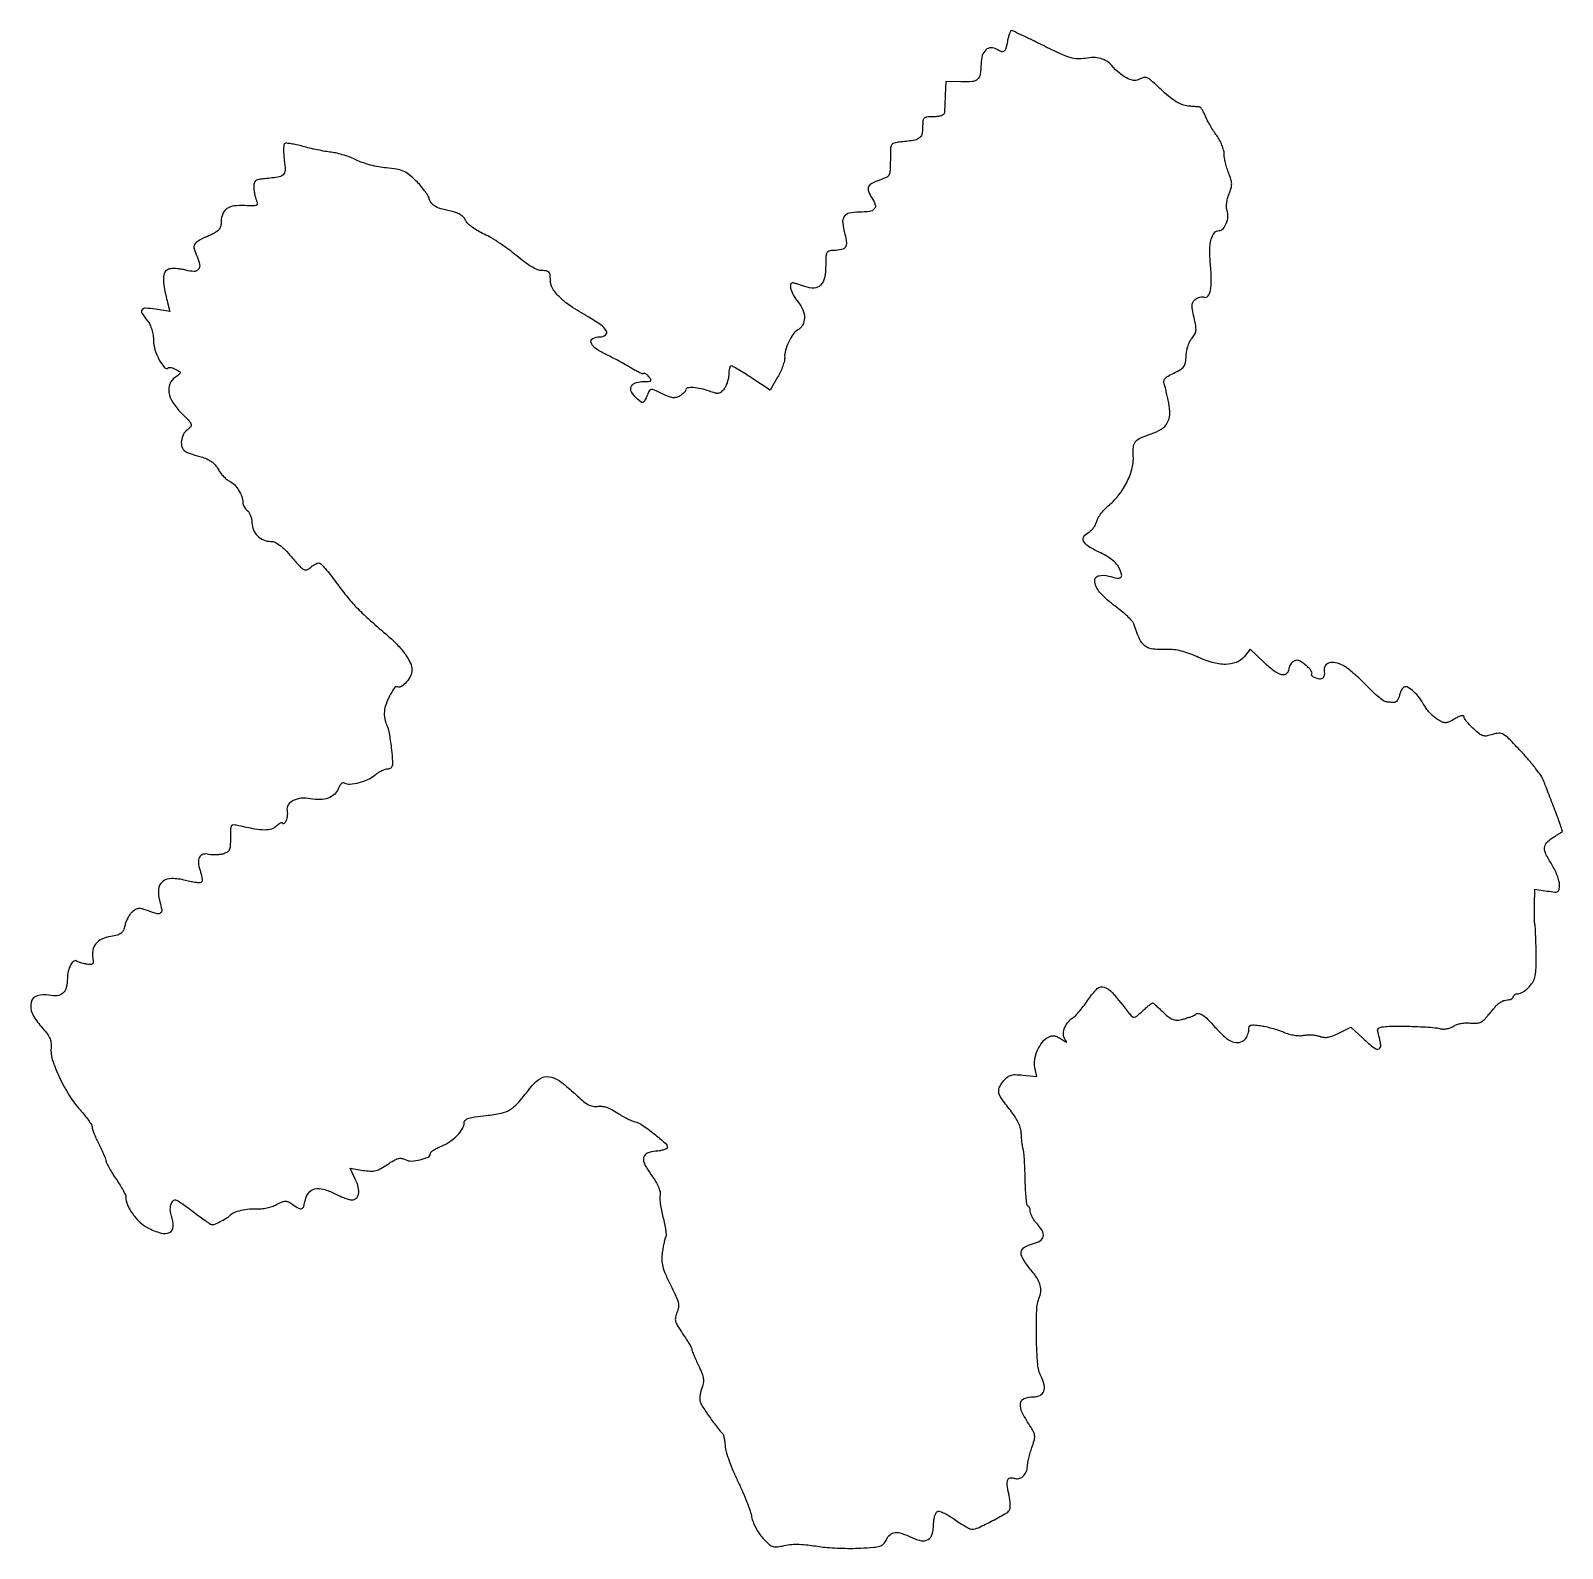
# Model space of a CAD drawing. Extents: x 0 to 498, y 1 to 494.
import ezdxf

# ---------------------------------------------------------------- set-up
doc = ezdxf.new("R2010")
doc.units = 0

msp = doc.modelspace()

# ---------------------------------------------------------------- linework, layer by layer
msp.add_lwpolyline([(317.565978, 490.5, -0.019837), (317.028932, 488.154786, -0.17093), (316.42875, 487.283821, -0.257775), (315.561598, 487.175501, -0.045982), (314.053882, 487.945537, 0.154121), (312.21454, 488.431412, 0.177658), (310.550695, 487.729468, 0.131348), (309.38821, 485.869998, 0.073481), (308.984687, 483.214816, -0.035522), (308.730875, 479.843183, -0.173716), (307.844687, 478.182354, -0.163937), (306.071604, 477.408205, -0.030801), (302.483082, 477.318117), (297.5, 477.5), (297.326692, 473, -0.000576), (297.254716, 471.185477, -0.000663), (297.181765, 469.454687, -0.000594), (297.116246, 467.987899, -0.003862), (297.076692, 467.25, -0.219956), (296.803769, 466.74357, -0.076969), (296.055814, 466.344764, -0.054678), (294.927149, 466.0841, -0.029439), (293.5, 466, 0.02184), (291.374528, 465.907115, 0.175603), (290.501368, 465.501361, 0.176677), (290.093695, 464.631762, 0.022163), (290, 462.519052, -0.062985), (289.711486, 460.237812, -0.191052), (288.807703, 458.996067, -0.105521), (286.905902, 458.293623, -0.013101), (282.5, 457.774206, 0.043783), (280.695602, 457.448358, 0.209113), (279.899167, 456.806343, 0.111591), (279.562479, 455.529355, 0.008882), (279.5, 452.012505, -0.011167), (279.421954, 448.518399, -0.10959), (279.041114, 447.103736, -0.162297), (278.141618, 446.235487, -0.032523), (276.044365, 445.3956, 0.03623), (273.47236, 444.343423, 0.176658), (272.405442, 443.221657, 0.20163), (272.38703, 441.77339, 0.048746), (273.523188, 439.604954, -0.06531), (274.5822, 437.410422, -0.268237), (274.293111, 436.01979, -0.180973), (272.751466, 435.210073, -0.031399), (269.409598, 435, 0.050017), (266.130928, 434.671199, 0.200176), (264.494948, 433.56386, 0.175142), (264.005038, 431.507391, 0.037001), (264.701489, 427.823873, -0.034693), (265.235614, 425.068548, -0.18483), (264.872605, 423.60681, -0.197573), (263.646415, 422.817877, -0.040277), (261.025083, 422.551976, 0.059682), (259.597858, 422.351136, 0.209033), (258.886768, 421.786432, 0.110516), (258.566822, 420.618437, 0.011808), (258.5, 417.789375, -0.047627), (258.108872, 413.692509, -0.146485), (256.833153, 411.249634, -0.195118), (254.694439, 410.311846, -0.093979), (251.688841, 410.795554, 0.00601), (250.363628, 411.256823, 0.007784), (249.136981, 411.646194, 0.006066), (248.104332, 411.942763, 0.066983), (247.679002, 412, 0.377648), (247.022524, 411.421687, 0.105242), (247.146396, 409.937676, 0.06083), (248.062251, 407.856153, 0.040896), (249.568669, 405.736022, -0.07777), (251.089737, 403.222937, -0.101714), (251.585998, 400.590323, -0.120079), (250.986818, 398.295753, -0.141835), (249.420357, 396.700298, 0.112373), (247.922822, 395.342264, 0.040762), (246.466589, 392.850744, 0.040959), (245.408284, 390.085966, 0.086511), (245.154519, 387.811481, -0.076409), (245.047878, 386.643341, -0.023983), (244.541722, 384.95652, -0.023336), (243.787509, 383.101347, -0.023851), (242.868583, 381.338373), (240.440353, 377.176747), (234.491643, 381.088373, 0.005544), (232.156352, 382.587144, 0.008091), (230.063748, 383.85096, 0.004497), (228.280623, 384.867508, 0.127978), (227.771466, 385, 0.277947), (227.471632, 384.819369, 0.05059), (227.217276, 384.192187, 0.041671), (227.036346, 383.303731, 0.026516), (226.968197, 382.25, -0.044179), (226.848409, 381.054504, -0.030491), (226.512795, 379.735338, -0.030836), (226.029835, 378.496566, -0.053577), (225.462553, 377.551152, -0.04839), (224.52529, 376.533298, -0.144634), (223.678781, 376.13207, -0.106104), (222.589436, 376.193219, -0.019874), (220.673358, 376.801152, 0.030704), (217.958557, 377.598251, 0.041773), (215.43237, 377.956045, 0.050821), (213.545707, 377.872308, 0.372095), (213, 377.240547, -0.160198), (212.878431, 376.870849, -0.034886), (212.437707, 376.353025, -0.032996), (211.818617, 375.799049, -0.026439), (211.085809, 375.285662, -0.072747), (209.932057, 374.780071, -0.097081), (208.794058, 374.695458, -0.066073), (207.399988, 375.053347, -0.018375), (205.335809, 375.975144, 0.007532), (202.785626, 377.18096, 0.122672), (201.861468, 377.351509, 0.241689), (201.240014, 376.982435, 0.037764), (200.553489, 375.680029, -0.010515), (199.604165, 373.61359, -0.20182), (199.083762, 373.156394, -0.253144), (198.457526, 373.266038, -0.016593), (197.006131, 374.494452, -0.084743), (195.32179, 376.637355, -0.261561), (195.347717, 378.414415, -0.206129), (196.981002, 379.625362, -0.05792), (200.204232, 380, 0.022667), (201.290571, 380.049273, 0.257838), (201.633816, 380.281757, 0.272585), (201.609006, 380.684913, 0.024761), (200.979944, 381.524166, 0.03161), (200.461346, 382.074273, 0.051017), (199.94929, 382.463321, 0.068629), (199.517222, 382.651491, 0.271139), (199.24764, 382.580973, -0.289369), (198.895447, 382.501458, -0.017729), (197.848276, 382.915779, -0.021949), (196.569058, 383.543367, -0.014076), (195.14014, 384.37703, 0.010253), (193.403861, 385.407886, 0.005063), (191.158893, 386.649385, 0.005022), (188.802547, 387.89109, 0.007313), (186.698643, 388.934291, -0.04321), (183.526321, 390.801774, -0.165701), (182.20637, 392.635287, -0.365919), (182.768573, 393.94298, -0.114359), (185.009984, 394.480733, 0.147397), (186.9146, 395.070783, 0.393126), (187.209203, 396.337254, 0.109639), (185.358246, 398.368522, 0.023354), (181.300668, 400.950472, -0.016964), (175.528214, 404.520872, -0.046922), (171.8219, 407.528025, -0.07101), (169.71349, 410.280827, -0.128659), (169, 413.007714, 0.030389), (168.900398, 414.644991, 0.153047), (168.526724, 415.470077, 0.171582), (167.775464, 415.882396, 0.040546), (166.327579, 416, -0.09511), (164.831631, 416.287156, -0.036225), (162.913244, 417.217906, -0.029468), (160.65497, 418.707329, -0.016361), (158.077579, 420.769031, 0.017373), (155.573483, 422.763807, 0.012592), (152.656397, 424.814537, 0.012748), (149.784406, 426.623397, 0.026971), (147.454836, 427.844028, -0.025812), (145.453566, 428.88674, -0.027389), (143.611207, 430.111524, -0.028386), (142.154326, 431.334223, -0.100876), (141.454836, 432.324997, 0.082637), (140.86311, 433.230982, 0.054199), (139.923069, 434.053853, 0.051125), (138.758964, 434.702832, 0.052828), (137.5, 435.093457, -0.017015), (133.92342, 435.928345, -0.058143), (131.707814, 436.812021, -0.094268), (130.365332, 437.905744, -0.113805), (129.62693, 439.350293, 0.07728), (129.172923, 440.423645, 0.020695), (128.129849, 441.962135, 0.02046), (126.783675, 443.633326, 0.019846), (125.292236, 445.206615, 0.024941), (123.011847, 447.216936, 0.065769), (121.149377, 448.336691, 0.062002), (118.996081, 448.970177, 0.020299), (115.706647, 449.372434, -0.024996), (113.199689, 449.702923, -0.018233), (110.455318, 450.309462, -0.018504), (107.889902, 451.077752, -0.038144), (105.965131, 451.901157, 0.027525), (104.144325, 452.726212, 0.017019), (101.925812, 453.501959, 0.017056), (99.675092, 454.120596, 0.029215), (97.758484, 454.460883, -0.014137), (95.770091, 454.752403, -0.007146), (93.28218, 455.226075, -0.007091), (90.724774, 455.788866, -0.010479), (88.5, 456.361096, 0.012391), (86.524397, 456.86119, 0.017038), (84.72523, 457.205476, 0.013756), (83.237713, 457.396153, 0.159237), (82.670995, 457.271895, 0.234005), (82.381126, 456.828875, 0.022342), (82.281493, 455.502565, 0.024803), (82.313817, 453.827266, 0.016949), (82.509168, 451.933337, -0.030894), (82.76114, 448.575932, -0.219161), (82.114289, 447.121051, -0.146542), (80.415611, 446.342158, -0.011941), (75.5, 445.774206, 0.032062), (73.91888, 445.526745, 0.136696), (73.084025, 445.080306, 0.162468), (72.67948, 444.314327, 0.050715), (72.597304, 443, 0.02395), (72.692252, 441.908781, 0.016923), (72.898661, 440.69561, 0.01713), (73.175654, 439.546942, 0.034196), (73.486562, 438.665908, -0.086165), (73.721971, 437.685735, -0.321025), (73.405066, 437.177403, -0.105204), (72.405221, 436.992948, -0.008554), (69.727605, 437.111673, 0.04568), (66.20635, 437.006433, 0.118046), (63.839487, 436.125848, 0.151756), (62.479977, 434.439147, 0.094577), (62, 431.92435, -0.065679), (61.793412, 430.358425, -0.122761), (61.176783, 429.247292, -0.082482), (59.92463, 428.284956, -0.018552), (57.5, 427.103025, 0.01968), (54.456154, 425.61074, 0.150366), (53.351719, 424.487861, 0.192785), (53.213999, 423.083084, 0.036104), (54.13146, 420.610823, -0.055365), (54.992352, 417.985856, -0.224532), (54.610176, 416.392765, -0.235074), (53.158893, 415.723929, -0.059943), (50.522002, 416.121536, 0.027795), (48.995988, 416.452903, 0.024671), (47.380549, 416.629553, 0.025459), (45.909686, 416.64232, 0.066373), (44.869943, 416.458722, 0.196843), (43.6783, 415.46304, 0.114908), (43.197535, 413.635363, 0.055566), (43.448596, 410.603234, 0.012975), (44.561827, 405.615108), (45.284727, 402.730215), (40.642363, 403.42638, 0.019213), (37.323614, 403.794365, 0.261355), (36.261548, 403.295318, 0.306721), (36.234346, 402.208988, 0.024087), (38, 399.727129, -0.052902), (38.828693, 398.407724, -0.039172), (39.463033, 396.804684, -0.03743), (39.865008, 395.037602, -0.037229), (40, 393.227129, 0.078391), (40.467036, 390.266554, 0.045262), (41.885972, 386.941898, 0.05066), (43.562782, 384.464867, 0.440552), (44.745487, 384.412154, -0.206382), (45.074244, 384.542834, -0.045878), (45.68852, 384.468521, -0.040404), (46.438392, 384.242421, -0.029455), (47.22914, 383.877368, -0.015988), (48.458944, 383.167713, -0.27341), (48.666411, 382.770833, -0.219677), (48.438881, 382.338634, -0.01068), (47.097657, 381.355848, 0.140274), (45.323752, 379.166939, 0.142597), (44.99111, 376.385768, 0.103932), (46.24703, 373.160779, 0.051774), (49.022466, 369.74224, -0.006375), (51.581402, 367.11721, -0.102238), (52.232256, 366.070105, -0.272131), (52.086868, 365.266704, -0.062421), (51.022466, 364.303183, 0.121314), (49.705021, 362.796028, 0.091908), (49.067114, 360.686013, 0.100118), (49.250001, 358.643115, 0.178558), (50.247964, 357.309017, 0.047966), (50.973279, 356.932057, 0.010573), (52.286307, 356.434385, 0.010903), (53.83515, 355.92224, 0.010297), (55.434544, 355.467612, -0.036881), (57.310744, 354.824798, -0.054964), (58.82043, 353.973142, -0.05918), (60.027256, 352.867512, -0.052611), (60.996912, 351.467612, 0.035978), (61.774613, 350.261161, 0.029418), (62.767727, 349.090024, 0.030359), (63.814774, 348.118595, 0.065897), (64.745054, 347.540979, -0.096474), (66.271732, 346.459348, -0.053472), (67.668065, 344.642261, -0.052919), (68.666697, 342.535388, -0.08442), (69, 340.575392, 0.088893), (69.107426, 339.975924, 0.043218), (69.440625, 339.270038, 0.041041), (69.926064, 338.574653, 0.046683), (70.5, 338, -0.085739), (71.075127, 337.326825, -0.04365), (71.559375, 336.321043, -0.041665), (71.889167, 335.166262, -0.048764), (72, 334.032543, 0.101186), (72.467507, 331.74607, 0.09675), (73.79847, 329.784959, 0.096392), (75.774447, 328.463551, 0.099588), (78.078741, 327.999509, -0.109726), (79.424398, 327.700318, -0.051008), (80.96757, 326.776797, -0.037688), (82.751222, 325.223267, -0.016991), (84.856198, 322.94063, 0.007355), (87.525129, 319.932138, 0.07717), (88.805636, 318.90426, 0.210477), (89.811662, 318.795735, 0.107442), (90.934939, 319.441121, -0.028218), (91.674009, 320.03773, -0.028915), (92.469757, 320.542079, -0.030197), (93.208144, 320.895775, -0.096887), (93.740963, 321, -0.202868), (94.355523, 320.739949, -0.011009), (95.818243, 319.164062, -0.015713), (97.501012, 317.14471, -0.010703), (99.291069, 314.75, 0.014611), (102.673834, 310.297571, 0.021851), (105.904636, 306.633416, 0.018453), (109.824814, 302.850584, 0.007211), (115.5, 297.910629, -0.023098), (119.094715, 294.575134, -0.037923), (121.769799, 291.40424, -0.046268), (123.462661, 288.531536, -0.110456), (124, 286.12884, -0.118738), (123.567904, 284.334949, -0.057985), (122.25346, 282.365737, -0.060008), (120.653522, 280.885647, -0.243799), (119.382524, 280.695677, 0.336848), (118.250667, 280.320692, 0.033183), (116.69296, 277.690604, 0.037758), (115.410027, 274.594994, 0.079519), (115, 272.033129, 0.032904), (115.062701, 271.08138, 0.022206), (115.253273, 270.009621, 0.022413), (115.531493, 268.985214, 0.040804), (115.862205, 268.184259, -0.061482), (116.233698, 267.167588, -0.010635), (116.653986, 265.158813, -0.011427), (117.045313, 262.766329, -0.010003), (117.346873, 260.25, -0.006799), (117.662401, 256.575899, -0.06589), (117.569572, 255.018093, -0.200789), (117.081691, 254.285344, -0.147831), (116.137677, 254, 0.079467), (115.274609, 253.861958, 0.032812), (114.173853, 253.418725, 0.031427), (113.032594, 252.778504, 0.03511), (112.024435, 252.021192, -0.073584), (109.787652, 250.595213, -0.042296), (106.763521, 249.53871, -0.041503), (103.831376, 249.039603, -0.161179), (102.063013, 249.461056, 0.223851), (101.580052, 249.515929, 0.10488), (101.026669, 249.186989, 0.072196), (100.481238, 248.514367, 0.0435), (100.033497, 247.588104, -0.119519), (98.787834, 245.772119, -0.097753), (96.758527, 244.564584, -0.081211), (94.078381, 244.077387, -0.053838), (90.957778, 244.358444, 0.071272), (87.986069, 244.522327, 0.096708), (85.409574, 243.781366, 0.129076), (83.79106, 242.334161, 0.193324), (83.414298, 240.49958, -0.043968), (83.50062, 239.558871, -0.035041), (83.432951, 238.541674, -0.036171), (83.233843, 237.601948, -0.070941), (82.92079, 236.906076, -0.027397), (82.576137, 236.422461, -0.098163), (82.287613, 236.178875, -0.324413), (82.106156, 236.201115, -0.203888), (82.015313, 236.404988, 0.389354), (81.838187, 236.59153, 0.122224), (81.42359, 236.51842, 0.055316), (80.783404, 236.144779, 0.024189), (80.022441, 235.520309, -0.106377), (78.305357, 234.528931, -0.079636), (76.140407, 234.19572, -0.044932), (72.981729, 234.499972, -0.010403), (67.75, 235.596682, 0.034914), (66.061842, 235.86503, 0.269176), (65.364927, 235.538598, 0.143795), (65.052779, 234.600527, 0.0089), (65, 231.635629, -0.015542), (64.918107, 229.001746, -0.096878), (64.578846, 227.701968, -0.157854), (63.850667, 226.938271, -0.062624), (62.483954, 226.406617, -0.031481), (61.378113, 226.201999, -0.023162), (60.135011, 226.110207, -0.023569), (58.946543, 226.133666, -0.047263), (58.020722, 226.28433, 0.122), (56.166566, 226.308393, 0.210665), (54.955453, 225.397063, 0.151988), (54.573198, 223.592918, 0.060712), (55.116034, 221.096989, -0.022706), (55.495787, 219.824531, -0.030935), (55.713368, 218.647357, -0.031687), (55.768375, 217.692899, -0.197409), (55.583478, 217.250145, -0.206607), (55.099268, 217.057913, -0.019626), (53.799282, 217.147506, -0.022508), (52.196538, 217.394763, -0.015819), (50.419241, 217.810356, 0.061881), (45.863473, 218.441857, 0.178205), (42.901765, 217.398944, 0.207769), (41.60028, 214.835569, 0.085053), (42.036271, 210.873531, -0.024979), (42.653475, 208.229799, -0.272465), (42.290915, 207.244562, -0.242344), (41.207894, 207.012991, -0.020528), (38.403605, 207.898696, 0.01893), (36.389334, 208.54197, 0.084752), (35.161468, 208.667854, 0.116324), (34.163155, 208.360634, 0.051399), (33.043515, 207.539381, 0.055474), (32.307537, 206.707654, 0.030874), (31.597157, 205.553754, 0.030414), (31.015069, 204.282187, 0.042799), (30.667009, 203.085044, -0.05436), (30.192796, 201.584046, -0.128229), (29.469621, 200.670652, -0.098139), (28.259518, 200.08552, -0.024049), (26.083792, 199.62939, 0.068036), (23.211921, 198.75852, 0.114434), (21.228475, 197.224971, 0.126083), (20.240486, 195.09274, 0.093256), (20.248079, 192.482589, -0.033893), (20.401115, 191.225292, -0.233006), (20.163086, 190.669258, -0.199773), (19.545918, 190.468755, -0.024793), (18.115763, 190.655454, -0.012229), (17.099872, 190.865451, -0.015509), (16.173736, 191.111142, -0.01355), (15.419114, 191.359063, -0.110666), (15.114537, 191.55213, 0.366329), (14.160779, 191.631575, 0.110544), (13.111466, 190.462381, 0.068296), (12.282033, 188.354235, 0.059686), (12, 186, -0.05979), (11.643345, 183.028084, -0.148573), (10.540103, 181.161712, -0.164), (8.669935, 180.333623, -0.077137), (6, 180.5, 0.131874), (2.200823, 180.324999, 0.261532), (0.206666, 178.188394, 0.176682), (0.613671, 174.517812, 0.071418), (3.512593, 170.305651, -0.021216), (5.223782, 168.286177, -0.055893), (6.211859, 166.670437, -0.073329), (6.664883, 165.156694, -0.063738), (6.6932, 163.5, 0.10873), (7.105324, 159.641129, 0.028236), (9.43238, 153.805825, 0.029423), (12.641531, 147.85748, 0.047427), (16.115329, 143.272343, -0.014282), (17.602971, 141.557536, -0.018593), (18.858878, 139.901483, -0.016436), (19.793626, 138.470974, -0.137334), (20, 137.733785, 0.080097), (20.119054, 136.995371, 0.013473), (20.607116, 135.644287, 0.014442), (21.275512, 134.074227, 0.01238), (22.066778, 132.461442, -0.009418), (22.885285, 130.817824, -0.009605), (23.635761, 129.155171, -0.009418), (24.232282, 127.687097, -0.038857), (24.505715, 126.768927, 0.061928), (24.832469, 125.831703, 0.011979), (25.66774, 124.239432, 0.012575), (26.739772, 122.419051, 0.011318), (27.938937, 120.588751, -0.011319), (29.111182, 118.799534, -0.014615), (30.100813, 117.103269, -0.012366), (30.843257, 115.656667, -0.112837), (31, 114.970954, 0.105035), (31.545189, 112.404326, 0.049457), (33.230007, 109.44419, 0.048359), (35.562065, 106.746977, 0.072499), (38.097773, 104.95012, 0.045742), (42.446385, 103.211592, 0.188148), (45.221654, 103.442592, 0.282679), (46.409338, 105.316839, 0.08851), (45.84713, 108.741316, -0.067076), (45.471499, 110.544935, -0.07811), (45.619196, 112.288162, -0.102774), (46.219022, 113.545078, -0.23433), (47.136407, 114, -0.140325), (47.709014, 113.83607, -0.007917), (49.274359, 112.825, -0.011649), (51.113513, 111.53238, -0.008243), (53.119216, 110, 0.008255), (55.125014, 108.467622, 0.011663), (56.964467, 107.175, 0.007934), (58.530053, 106.164079, 0.140281), (59.103366, 106, 0.106414), (60.160699, 106.227608, 0.015494), (62.147394, 107.19969, 0.016711), (64.071833, 108.300152, 0.084066), (65, 109.115219, -0.135204), (66.171796, 109.951013, -0.031227), (68.518107, 110.646987, -0.032374), (71.202832, 111.083545, -0.043507), (73.665565, 111.106971, 0.04626), (75.1031, 111.128544, 0.026592), (76.814783, 111.405884, 0.026381), (78.51934, 111.871314, 0.039508), (79.941045, 112.469513, -0.019401), (81.788798, 113.335908, -0.096949), (82.903468, 113.569253, -0.119872), (83.905038, 113.339448, -0.036733), (85.247987, 112.538857, 0.02137), (87.228578, 111.274166, 0.218993), (88.172375, 111.184839, 0.238321), (88.805809, 111.843246, 0.025196), (89.344667, 113.973335, -0.120601), (90.452104, 116.341405, -0.17041), (92.413394, 117.559428, -0.122983), (95.238435, 117.484339, -0.05015), (98.844436, 116.079363, 0.014137), (100.520123, 115.283361, 0.015599), (102.184579, 114.610813, 0.015126), (103.63471, 114.12613, 0.073208), (104.491547, 114, 0.184861), (105.910151, 114.543046, 0.170947), (106.661255, 115.914709, 0.104511), (106.562329, 118.068501, 0.047738), (105.593404, 120.726452), (103.903071, 124.271116), (108.097136, 123.600458, 0.028965), (110.469285, 123.360892, 0.070625), (112.213768, 123.532894, 0.067324), (113.890738, 124.190557, 0.024461), (116.063514, 125.544015, -0.018117), (118.088898, 126.841601, -0.067616), (119.480142, 127.427392, -0.104537), (120.637533, 127.491321, -0.084767), (121.819243, 127.096738, 0.133132), (123.8295, 126.633062, 0.050125), (126.713962, 127.034203, 0.050106), (129.268642, 127.933516, 0.290856), (130, 129.084405, -0.221739), (130.200689, 129.51469, -0.027516), (131.049607, 130.150642, -0.028255), (132.204424, 130.829493, -0.019792), (133.573132, 131.46611, 0.050229), (136.344597, 132.966355, 0.0516), (138.733978, 134.977419, 0.057121), (140.39999, 137.151151, 0.130557), (140.966731, 139.12079, -0.217245), (141.365697, 139.95017, -0.095413), (142.45673, 140.552363, -0.044658), (144.48672, 141.016613, -0.009338), (148.114305, 141.442605, 0.026618), (152.99731, 142.18781, 0.090777), (155.964673, 143.392753, 0.073572), (158.6346, 145.704685, 0.013696), (162.738516, 150.75, -0.086601), (165.596716, 153.373192, -0.176703), (168.528531, 154.028758, -0.123838), (171.942101, 152.680234, -0.033732), (176.448512, 148.960251, 0.012069), (179.285862, 146.40367, 0.046279), (181.223138, 145.030072, 0.077099), (182.802413, 144.41684, 0.099292), (184.355535, 144.388026, -0.072664), (185.691791, 144.433894, -0.049176), (187.184998, 144.11714, -0.042634), (188.797737, 143.449459, -0.029632), (190.492805, 142.44032, 0.017131), (192.031334, 141.471507, 0.014731), (193.710963, 140.557725, 0.014978), (195.285323, 139.818777, 0.040768), (196.450441, 139.423083, -0.089466), (198.875854, 138.327248, -0.017997), (202.69396, 135.491569, -0.012792), (206.363625, 132.398263, -0.214406), (207, 130.982442, -0.288065), (206.778095, 130.629239, -0.036352), (205.900881, 130.282688, -0.033684), (204.692175, 129.991731, -0.021534), (203.258317, 129.810365, 0.07432), (200.41713, 129.141744, 0.264507), (199.292978, 127.734799, 0.167007), (199.689736, 125.477624, 0.030498), (201.997625, 121.844582, -0.02325), (203.209573, 119.996453, -0.032316), (204.104594, 118.23151, -0.036134), (204.628735, 116.713533, -0.129724), (204.631, 115.696942, 0.080169), (204.530232, 114.648113, 0.016126), (204.711431, 112.775503, 0.016649), (205.069021, 110.587601, 0.014877), (205.582691, 108.343838, -0.011887), (206.093594, 106.171933, -0.016495), (206.44027, 104.202853, -0.012994), (206.628668, 102.576141, -0.162121), (206.487812, 101.98028, 0.074579), (206.250008, 101.425099, 0.00944), (205.943245, 100.154687, 0.010905), (205.638561, 98.622086, 0.008866), (205.377243, 96.968143, 0.040671), (205.237062, 94.540188, 0.056126), (205.532344, 92.378547, 0.0422), (206.381671, 89.916994, 0.013273), (208.053346, 86.3949, -0.009539), (209.816476, 82.750633, -0.050527), (210.535196, 80.656208, -0.08983), (210.615656, 79.061796, -0.074832), (210.149116, 77.42793, 0.060114), (209.656295, 75.875782, 0.112447), (209.704267, 74.565509, 0.07168), (210.358154, 73.034585, 0.013966), (211.993758, 70.509072, -0.007486), (213.145411, 68.780336, -0.010519), (214.116916, 67.20165, -0.00707), (214.877785, 65.861856, -0.12625), (215, 65.385549, 0.092619), (215.090759, 64.899796, 0.005809), (215.635167, 63.540887, 0.008409), (216.334011, 61.930685, 0.006136), (217.162269, 60.164797, -0.017492), (218.256154, 57.68779, -0.059689), (218.711251, 55.988279, -0.078638), (218.689481, 54.491936, -0.047391), (218.221622, 52.776188, 0.033421), (217.845476, 51.534332, 0.030859), (217.625807, 50.219903, 0.032275), (217.578718, 49.024228, 0.082866), (217.742092, 48.177115, 0.060542), (218.545684, 46.621471, 0.00579), (220.993428, 43.114276, 0.006988), (223.514123, 39.692308, 0.039441), (225.021601, 38, -0.140057), (225.239205, 37.627101, -0.014288), (225.466128, 36.61875, -0.016966), (225.665066, 35.376958, -0.012749), (225.802424, 34, 0.054686), (226.1465, 32.142821, 0.013301), (227.125857, 29.178125, 0.01348), (228.438632, 25.819543, 0.013054), (229.943712, 22.5, -0.010144), (231.473227, 19.178112, -0.010289), (232.85918, 15.812485, -0.010123), (233.944244, 12.838199, -0.04093), (234.417299, 10.968033, 0.053006), (234.861283, 9.375265, 0.027332), (235.729371, 7.494437, 0.026828), (236.844205, 5.637589, 0.036466), (238.053281, 4.102807, 0.020098), (239.861961, 2.275726, 0.089931), (241.124392, 1.464959, 0.114148), (242.434932, 1.247812, 0.042148), (244.298872, 1.52448, -0.024737), (246.880511, 1.99996, -0.038064), (249.147419, 2.128362, -0.025017), (252.004048, 1.929409, -0.005181), (257, 1.276656, 0.017933), (259.625332, 1.001517, 0.008446), (263.031207, 0.825387, 0.008357), (266.608363, 0.760767, 0.011654), (269.808365, 0.831045, 0.008178), (274.098201, 1.095722, 0.05958), (276.116592, 1.498559, 0.122803), (277.314895, 2.250497, 0.084825), (278.21888, 3.581045, -0.10631), (279.421488, 5.198465, -0.159977), (281.025138, 5.880935, -0.103173), (283.266869, 5.609429, -0.029715), (286.519946, 4.289097, 0.0609), (289.644144, 3.242244, 0.188674), (291.796536, 3.614581, 0.191673), (293.103123, 5.341231, 0.06301), (293.566263, 8.553742, -0.029925), (293.683288, 10.067409, -0.041776), (293.980111, 11.391684, -0.048427), (294.399489, 12.381458, -0.190114), (294.89823, 12.79941, -0.170243), (295.636256, 12.787968, -0.023772), (297.064514, 12.183623, -0.02494), (298.744171, 11.271048, -0.018812), (300.495444, 10.110656, 0.011607), (302.23823, 8.919408, 0.015043), (303.892231, 7.913755, 0.012739), (305.304331, 7.159231, 0.116841), (305.976427, 7, 0.10993), (308.110816, 7.475005, 0.011513), (312.726884, 9.7677, 0.009104), (317.317236, 12.288665, 0.172676), (318.366985, 13.513963, 0.091788), (318.499554, 14.228904, 0.018989), (318.45113, 15.513081, 0.019361), (318.277861, 17.021295, 0.017183), (317.983431, 18.573465, -0.024258), (317.489613, 21.394068, -0.115993), (317.661561, 23.007954, -0.267832), (318.428764, 23.667812, -0.139226), (319.727899, 23.550921, 0.15016), (321.214264, 23.449223, 0.124367), (322.629408, 24.181013, 0.109588), (323.655676, 25.595142, 0.09752), (324.043893, 27.372445, -0.040633), (324.154716, 28.45679, -0.012955), (324.491547, 30.04506, -0.012834), (324.959984, 31.80206, -0.013972), (325.506184, 33.483079, 0.017114), (326.24672, 35.811885, 0.077483), (326.415422, 37.222892, 0.098952), (326.125805, 38.443734, 0.037561), (325.274295, 39.983079, -0.023691), (322.369593, 44.906876, -0.141788), (321.772813, 47.792857, -0.287656), (322.979342, 49.420219, -0.093429), (326.055057, 50, 0.113264), (328.180834, 50.487807, 0.19269), (329.391647, 51.816672, 0.148663), (329.524215, 53.915797, 0.062232), (328.525461, 56.598491, -0.101968), (327.405092, 60.532182, -0.01349), (326.993791, 69.229366, -0.014616), (327.071746, 77.93805, -0.081465), (328.000143, 82.500375, 0.084972), (328.421529, 84.647603, 0.095233), (328.074544, 86.723142, 0.064663), (326.820465, 89.10469, 0.020011), (324.351432, 92.326725, -0.044765), (322.40923, 95.139021, -0.177359), (322.072093, 97.178047, -0.219927), (323.141064, 98.674863, -0.070103), (325.75, 99.709925, 0.073122), (328.197153, 100.697856, 0.221782), (329.192397, 102.138287, 0.181966), (328.820184, 104.054303, 0.04893), (326.913349, 106.564451, -0.036106), (326.181123, 107.478782, -0.03283), (325.562046, 108.5176, -0.034408), (325.133568, 109.522613, -0.083749), (325, 110.314451, 0.04256), (324.944972, 110.959751, 0.062205), (324.779688, 111.504891, 0.081672), (324.536767, 111.874359, 0.209512), (324.25, 112.000071, -0.374113), (323.94576, 112.264807, -0.007723), (323.67826, 114.423537, -0.0141), (323.465692, 117.086915, -0.008524), (323.356844, 120.250071, 0.005489), (323.263185, 123.555374, 0.006577), (323.099955, 126.664083, 0.005719), (322.898299, 129.276075, 0.042704), (322.683355, 130.5, -0.024862), (322.474117, 131.484152, -0.010408), (322.286333, 132.826796, -0.010267), (322.144583, 134.274361, -0.013126), (322.076511, 135.612495, 0.064662), (321.838372, 137.149445, 0.035637), (321.177856, 138.936111, 0.032677), (320.177474, 140.808549, 0.029083), (318.905449, 142.612495, -0.010226), (315.803622, 146.677031, -0.088192), (314.803917, 148.717951, -0.17186), (314.905175, 150.380075, -0.066416), (316.096911, 152.396073, -0.041112), (317.39011, 153.787867, -0.105313), (318.570508, 154.479598, -0.084382), (320.088588, 154.711913, -0.020279), (322.640474, 154.566136), (327.131153, 154.12638), (326.502152, 156.990201, -0.097644), (326.445237, 159.632935, -0.060061), (327.347552, 162.622624, -0.060554), (328.918609, 165.279245, -0.106497), (330.855744, 166.922797, -0.071896), (331.846743, 167.28213, -0.09066), (332.820366, 167.304998, -0.075724), (333.868529, 166.970974, -0.035781), (335.095394, 166.250165, 0.006372), (336.259334, 165.470873, 0.10517), (336.693034, 165.303819, 0.638893), (336.78466, 165.440121, 0.029532), (336.365165, 166.047724, -0.154144), (335.780723, 167.612627, -0.095613), (336.054968, 169.571469, -0.08243), (337.119353, 171.546798, -0.075388), (338.793458, 173.143001, 0.051734), (339.746183, 173.969324, 0.01326), (341.102755, 175.496105, 0.013361), (342.56585, 177.330776, 0.013206), (343.934755, 179.247993, -0.050884), (346.779826, 182.657947, -0.283485), (349.003882, 183.158342, -0.133967), (351.616231, 181.380646, -0.01025), (357.061788, 174.734514, 0.031484), (358.103272, 173.568113, 0.235007), (358.788076, 173.343202, 0.141957), (359.586674, 173.705917, 0.009762), (361.457811, 175.37332, -0.007065), (362.575076, 176.379797, -0.010423), (363.586066, 177.228413, -0.006012), (364.452341, 177.908306, -0.164821), (364.722946, 178, -0.175866), (364.992984, 177.901987, -0.005456), (365.903928, 177.123341, -0.010073), (366.963372, 176.159245, -0.006735), (368.138217, 175.015629, 0.02907), (369.582583, 173.730111, 0.051896), (370.923885, 172.878958, 0.06504), (372.16603, 172.450913, 0.097095), (373.311294, 172.441319, 0.006244), (374.167923, 172.612911, 0.00867), (374.930505, 172.789472, 0.005801), (375.562054, 172.955087, 0.101595), (375.75, 173.05069, -0.068441), (375.894729, 173.136735, -0.018081), (376.146875, 173.23267, -0.018002), (376.444536, 173.32195, -0.017616), (376.75, 173.390313, 0.051304), (377.133082, 173.503572, 0.014434), (377.70327, 173.757413, 0.014392), (378.334886, 174.08343, 0.014713), (378.941984, 174.442982, -0.212581), (379.884305, 174.580775, -0.084719), (381.09047, 174.008859, -0.04523), (382.704573, 172.643245, -0.011947), (385.021408, 170.177669, 0.02721), (388.216005, 166.979378, 0.086524), (390.768416, 165.382875, 0.147686), (392.906562, 165.183279, 0.14736), (394.8, 166.2, 0.0647), (395.259733, 166.797056, 0.039124), (395.6475, 167.602363, 0.038595), (395.91195, 168.477705, 0.054113), (396, 169.288895, -0.090594), (396.175093, 170.247324, -0.21881), (396.676227, 170.741668, -0.107178), (397.676872, 170.876771, -0.015242), (399.75, 170.648184, -0.021737), (401.463717, 170.329665, -0.01195), (403.53043, 169.799452, -0.011893), (405.605514, 169.160243, -0.01862), (407.353591, 168.502586, 0.031402), (409.06659, 167.907618, 0.029272), (410.88112, 167.515207, 0.030805), (412.57762, 167.35721, 0.061948), (413.914162, 167.481147, -0.04214), (415.128575, 167.642355, -0.027528), (416.54255, 167.632036, -0.027673), (417.930051, 167.468009, -0.046566), (419.060572, 167.159908, 0.063468), (420.426324, 166.836715, 0.066785), (421.805297, 166.875018, 0.053224), (423.367702, 167.303204, 0.023709), (425.317939, 168.177042), (429.135878, 170.109967), (433.07082, 166.554984, 0.013693), (436.929665, 163.256085, 0.295619), (438.348522, 163.106444, 0.334266), (438.939228, 164.311317, 0.015739), (437.886688, 169, -0.308786), (438.158886, 169.753407, -0.115407), (439.250397, 170.208865, -0.037845), (441.600716, 170.420629, -0.005252), (446.5, 170.438755, -0.00661), (450.125617, 170.366143, -0.00764), (453.576931, 170.198541, -0.006924), (456.491134, 169.971793, -0.043849), (457.953381, 169.707006, 0.057337), (459.108313, 169.529812, 0.049841), (460.330863, 169.6056, 0.049564), (461.521186, 169.922965, 0.055164), (462.580747, 170.460951, -0.063925), (463.658022, 170.984476, -0.035428), (465.075161, 171.352162, -0.034383), (466.605215, 171.5278, -0.042887), (468.034074, 171.470376, 0.036563), (469.640192, 171.385502, 0.068428), (470.923106, 171.588513, 0.078727), (471.981754, 172.100829, 0.065604), (472.906708, 172.943465, 0.000443), (473.642015, 173.8164, 0.000241), (474.543158, 174.889182, 0.00024), (475.458184, 175.980625, 0.000382), (476.240213, 176.91579, -0.050115), (477.054541, 177.71329, -0.041908), (478.059613, 178.387763, -0.043724), (479.094256, 178.849663, -0.083315), (479.990213, 179, 0.047785), (480.759388, 179.073679, 0.067779), (481.409625, 179.29375, 0.087952), (481.847864, 179.618101, 0.191852), (482, 180, -0.152603), (482.119172, 180.381373, -0.098171), (482.454651, 180.70625, -0.080907), (482.955962, 180.925427, -0.062758), (483.547749, 181, 0.106919), (484.293311, 181.161273, 0.034831), (485.289545, 181.699957, 0.032884), (486.344596, 182.47094, 0.031654), (487.303831, 183.382831, 0.062682), (488.477231, 185.018801, 0.075983), (489.115685, 186.793508, 0.04337), (489.392257, 189.369005, 0.008062), (489.412107, 194.132831, 0.002912), (489.353813, 197.410987, 0.004089), (489.260823, 200.335894, 0.002449), (489.150414, 202.795606, 0.054578), (489.037604, 203.5, -0.055551), (488.935423, 204.146051, -0.005241), (488.878563, 205.751909, -0.006659), (488.856282, 207.673678, -0.005194), (488.881579, 209.761818), (489, 215.023635), (493, 214.384009, 0.011691), (495.499845, 214.044, 0.145274), (496.432706, 214.210601, 0.243426), (496.88229, 214.829847, 0.037621), (497, 216.392064, 0.065966), (496.8291, 217.681786, 0.024557), (496.265625, 219.425313, 0.023825), (495.456915, 221.289405, 0.026537), (494.5, 223, -0.02506), (492.618448, 226.340297, -0.123546), (492.156676, 228.434438, -0.180207), (492.819468, 230.068188, -0.067548), (494.75, 231.674287, 0.000382), (495.828693, 232.350263, 0.000531), (496.794013, 232.957651, 0.000325), (497.605908, 233.470444, 0.006773), (497.846641, 233.627315, 0.332529), (497.930398, 233.865858, 0.002952), (497.311836, 235.794995, 0.008518), (496.531838, 238.048464, 0.005215), (495.539256, 240.679975, -0.000054), (494.443337, 243.497044, -0.000053), (493.345153, 246.32173, -0.000052), (492.385126, 248.792602, -0.000208), (491.7969, 250.308894, 0.059956), (491.005516, 251.79467, 0.01184), (489.217115, 254.232806, 0.012391), (486.983173, 256.98785, 0.011231), (484.542946, 259.722487, 0.005743), (480.587497, 263.863239, 0.064293), (478.803015, 265.272325, 0.149239), (477.293899, 265.647533, 0.070824), (475.308738, 265.257471, -0.0377), (473.491417, 264.773898, -0.116718), (472.231664, 264.834014, -0.095097), (470.987279, 265.465639, -0.02021), (469.120077, 267.037508, -0.01797), (467.925367, 268.210166, -0.02295), (466.916523, 269.37706, -0.021776), (466.177764, 270.404362, -0.146), (466, 271.000165, 0.339979), (465.764166, 271.306912, 0.12002), (465.173223, 271.319335, 0.057061), (464.222036, 270.991536, 0.021926), (462.986631, 270.333031, -0.020553), (461.151769, 269.348524, -0.104786), (460.033795, 269.071911, -0.116907), (458.960523, 269.288375, -0.028409), (457.353004, 270.142868, -0.042228), (456.232043, 270.959807, -0.024527), (455.027638, 272.111974, -0.024388), (453.925928, 273.394379, -0.037438), (453.116373, 274.613613, 0.034585), (451.475779, 277.115257, 0.042566), (449.605323, 279.185812, 0.047341), (447.834573, 280.55002, 0.224559), (446.597646, 280.699215, 0.138194), (446.157328, 280.4003, 0.043123), (445.693173, 279.741202, 0.039376), (445.278521, 278.879842, 0.034543), (444.982498, 277.925861, -0.045531), (444.674431, 277.004951, -0.059759), (444.224108, 276.241972, -0.073362), (443.708231, 275.739974, -0.178899), (443.204915, 275.6, -0.002101), (442.642975, 275.649015, -0.00109), (441.941798, 275.714687, -0.001084), (441.221859, 275.785276, -0.00165), (440.596951, 275.85, -0.135268), (439.805144, 276.162051, -0.013263), (438.182256, 277.450009, -0.016011), (436.305708, 279.127279, -0.01202), (434.346951, 281.086201, 0.012829), (432.28582, 283.140847, 0.012442), (430.101298, 285.108769, 0.012444), (428.095264, 286.742664, 0.04415), (426.700021, 287.637726, 0.066575), (424.232867, 288.536033, 0.120196), (422.094621, 288.486817, 0.187705), (420.80236, 287.537962, 0.19144), (420.504873, 285.974696, -0.044157), (420.584524, 285.196493, -0.051332), (420.518549, 284.455764, -0.058815), (420.327526, 283.857167, -0.14879), (420.028775, 283.517784, -0.164036), (418.971034, 283.271908, -0.07725), (417.595797, 283.624488, -0.097008), (416.596553, 284.306021, -0.345988), (416.515272, 285.02471, 0.256245), (416.538622, 285.474406, 0.046896), (416.092369, 286.212929, 0.040162), (415.34706, 287.066925, 0.02662), (414.36816, 287.925045, 0.024522), (412.996941, 288.89877, 0.083695), (411.992892, 289.32499, 0.129544), (411.157709, 289.305605, 0.103332), (410.358632, 288.882675, 0.04899), (409.838778, 288.357356, 0.041728), (409.399098, 287.713104, 0.043691), (409.097785, 287.052839, 0.085406), (409, 286.484544, -0.223713), (408.307416, 285.014089, -0.240033), (406.765387, 284.670418, -0.097228), (404.269614, 285.862851, -0.032219), (401.162091, 288.50149), (396.5, 293.007679), (394.462435, 290.503839, -0.130513), (391.924555, 288.660605, -0.093111), (388.454558, 288.018741, -0.070466), (384.127491, 288.643868, -0.03789), (379.071225, 290.546592, 0.022207), (376.500988, 291.606876, 0.026608), (373.995798, 292.364416, 0.029001), (371.652266, 292.796819, 0.04328), (369.571225, 292.875862, -0.0353), (364.943709, 292.977816, -0.140241), (362.321933, 293.998521, -0.127028), (360.493944, 296.314563, -0.026788), (358.654431, 301.173617, 0.110764), (358.14065, 302.052582, 0.015461), (356.648533, 303.559347, 0.017052), (354.737353, 305.253461, 0.013727), (352.574365, 306.945063, -0.044783), (347.884183, 311.106744, -0.137561), (345.933876, 314.833627, -0.391279), (347.078903, 316.755921, -0.147411), (350.50013, 316.738578, 0.021885), (353.249786, 316.024689, 0.221894), (354.371032, 316.283032, 0.306528), (354.673743, 317.219138, 0.03637), (353.875, 319.374999, 0.080751), (353.028064, 320.643543, 0.038249), (351.577888, 321.97971, 0.03309), (349.652278, 323.302432, 0.023468), (347.33756, 324.533521, -0.028628), (343.849843, 326.434879, -0.13484), (342.315674, 328.093716, -0.279046), (342.414944, 329.597037, -0.117844), (343.988193, 330.993681, 0.06962), (344.795344, 331.582696, 0.041911), (345.576081, 332.477193, 0.041161), (346.216186, 333.517618, 0.0559), (346.601839, 334.549738, -0.073604), (347.08034, 335.704456, -0.0282), (348.058941, 337.146677, -0.027185), (349.314867, 338.617, -0.030046), (350.683888, 339.890964, 0.058129), (353.914162, 343.253806, 0.049096), (356.498571, 347.459146, 0.050946), (358.119598, 351.884363, 0.081121), (358.470842, 355.890944, -0.04307), (358.504127, 358.750055, -0.148753), (359.205814, 360.442312, -0.119732), (360.834105, 361.664947, -0.023518), (364.285421, 362.958919, 0.060488), (367.573875, 364.477048, 0.125618), (369.522714, 366.496774, 0.121998), (370.297947, 369.246314, 0.055306), (370.00276, 373, 0.006386), (369.62488, 374.847548, 0.00646), (369.201303, 376.677696, 0.006315), (368.792008, 378.260865, 0.026035), (368.482989, 379.200667, -0.138162), (368.396261, 380.109413, -0.140176), (368.797797, 380.924008, -0.078147), (369.811707, 381.741085, -0.020667), (371.661942, 382.706699, 0.025244), (373.80628, 383.850889, 0.103402), (374.88271, 384.847082, 0.112475), (375.422686, 386.145874, 0.032576), (375.651356, 388.318291, -0.038544), (375.839116, 389.918598, -0.031876), (376.276543, 391.579145, -0.033007), (376.879068, 393.056311, -0.070688), (377.56711, 394.074156, 0.057042), (378.45817, 395.318073, 0.102925), (378.83016, 396.509982, 0.067805), (378.770695, 398.073479, 0.014228), (378.220484, 400.761897, -0.012481), (377.677762, 403.367363, -0.063375), (377.598158, 404.844941, -0.115649), (377.910971, 405.845423, -0.096274), (378.651929, 406.681316, -0.055521), (379.339301, 407.095825, -0.049706), (380.126833, 407.367677, -0.052738), (380.891769, 407.465879, -0.097485), (381.506858, 407.358995, 0.336787), (382.740793, 407.718237, 0.112703), (383.544335, 409.550352, 0.052402), (383.835178, 412.99821, 0.017393), (383.554226, 418.070264, -0.023975), (383.354235, 422.809197, -0.061773), (383.794744, 426.200948, -0.105871), (384.820195, 428.252609, -0.227913), (386.374669, 429, 0.222212), (387.642755, 429.592841, 0.078958), (388.695162, 431.354227, 0.071896), (389.230234, 433.565259, 0.11217), (388.978246, 435.5, -0.081671), (388.783452, 436.51319, -0.035894), (388.844801, 437.881752, -0.03369), (389.124263, 439.384143, -0.034233), (389.601977, 440.827121, 0.028003), (390.265272, 442.750091, 0.073566), (390.452919, 444.193307, 0.070501), (390.21796, 445.664751, 0.024172), (389.481197, 447.699245, -0.02289), (388.914006, 449.253039, -0.017693), (388.435102, 450.99121, -0.018012), (388.103441, 452.649054, -0.040379), (388, 453.927844, 0.066743), (387.831082, 455.187646, 0.029522), (387.292984, 456.78144, 0.028569), (386.514425, 458.4277, 0.034202), (385.593138, 459.873759, -0.015622), (384.58274, 461.336826, -0.011029), (383.536545, 463.039034, -0.011145), (382.607704, 464.712334, -0.022944), (381.971818, 466.068038, 0.015777), (381.460821, 467.199361, 0.022132), (380.929432, 468.171925, 0.01937), (380.437388, 468.917967, 0.195223), (380.12868, 469.112982, 0.019636), (379.726507, 469.169062, 0.00184), (378.731947, 469.264432, 0.002359), (377.54467, 469.368225, 0.001853), (376.256673, 469.469898, -0.069807), (374.489254, 469.854853, -0.045839), (372.60664, 470.753737, -0.035933), (370.503589, 472.220183, -0.017822), (368.049514, 474.356916, 0.005036), (364.416106, 477.687564, 0.075813), (362.985657, 478.625856, 0.177732), (361.77378, 478.71986, 0.054309), (360.041132, 478.022013, -0.181925), (358.441718, 477.810498, -0.066044), (356.265016, 478.63063, -0.053322), (353.846572, 480.280806, -0.037363), (351.5, 482.602188, 0.070942), (349.836061, 484.04123, 0.075775), (347.871928, 484.91869, 0.068274), (345.563739, 485.22643, 0.044297), (342.878688, 484.977816, -0.056269), (340.363744, 484.805411, -0.062584), (337.966403, 485.214408, -0.035496), (334.818819, 486.416964, -0.006578), (329.23101, 489.109709, 0.002284), (325.455232, 490.969362, 0.00352), (322.170864, 492.539879, 0.001178), (319.322651, 493.869105, 0.100657), (318.861291, 493.978907, 0.296229), (318.57738, 493.807572, 0.023855), (318.217325, 492.965679, 0.026102), (317.863833, 491.839859, 0.016652)], format="xyb", close=True)

doc.saveas('drawing.dxf')
